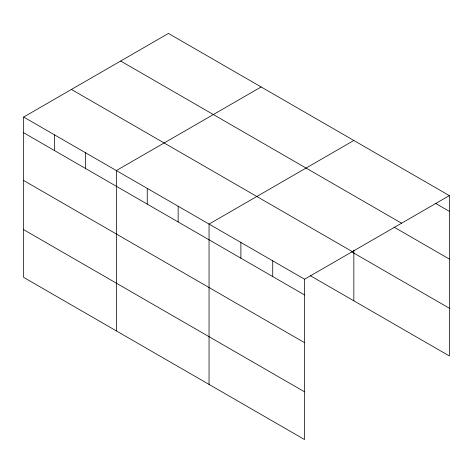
<?xml version="1.0" encoding="UTF-8"?>
<svg xmlns="http://www.w3.org/2000/svg" width="473" height="473" viewBox="0 0 473 473"><rect width="100%" height="100%" fill="white"/><g stroke="black" fill="none" stroke-linecap="round" stroke-linejoin="round"><path stroke-width="0.71" d="M304.559 342.665L304.559 279.218L23.65 117.038L23.65 277.379L304.559 439.559L304.559 342.665L23.65 180.485M310.329 275.7L449.35 355.962L449.35 195.621L168.441 33.441L23.65 117.038M261.143 86.961L116.352 170.558L116.352 330.899M353.839 140.481L209.048 224.078L209.048 384.419M304.559 279.218L449.35 195.621M435.343 203.254L449.35 211.342M120.662 61.029L401.571 223.209M393.956 227.087L449.35 259.068M71.429 89.45L352.338 251.63M351.947 252.003L449.35 308.236M23.65 132.759L304.559 294.939M23.65 229.653L304.559 391.833M353.839 250.164L353.839 300.822M272.72 260.836L272.72 276.557M240.887 242.454L240.887 258.175M178.15 206.234L178.15 221.955M147.251 188.396L147.251 204.117M85.447 152.714L85.447 168.441M54.549 134.876L54.549 150.597"/></g></svg>
